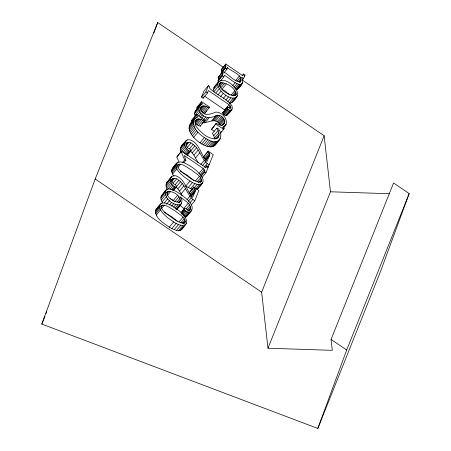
<?xml version="1.0" encoding="UTF-8"?>
<svg xmlns="http://www.w3.org/2000/svg" width="451" height="451" viewBox="0 0 451 451"><rect width="100%" height="100%" fill="white"/><g stroke="black" fill="none" stroke-linecap="round" stroke-linejoin="round"><path stroke-width="0.68" d="M162.676 203.006C161.266 201.123 160.404 198.615 161.17 196.303C163.403 193.688 165.055 189.195 168.883 188.811C175.321 189.933 180.665 194.268 185.688 198.175C189.42 201.09 195.306 207.499 190.288 211.801C188.061 212.703 185.175 211.446 184.188 209.292L184.482 208.351L184.983 208.283L186.19 208.74L187.548 210.087L189.268 210.296L189.961 209.867C192.526 203.937 183.72 200.227 180.315 196.918C184.442 201.405 179.904 206.406 176.493 209.568L181.792 202.961M217.827 141.529C215.961 144.168 213.864 147.516 210.048 146.851C204.929 146.44 200.464 143.441 196.602 140.272C193.073 137.065 189.465 133.084 189.042 128.101C189.392 123.354 193.614 118.483 198 116.877L195.988 115.659L196.495 114.385L204.934 120.124L200.238 126.184L195.621 124.267L199.979 119.053L204.596 120.969M214.71 139.297L213.774 135.7L212.432 133.423L216.784 128.214L217.794 128.118C224.575 135.063 219.085 145.758 209.585 140.492C201.947 136.879 190.502 128.62 194.522 118.951M200.83 176.691L204.754 172L204.833 170.811L203.164 168.454L184.245 155.477L185.897 160.257L183.715 162.862M173.483 190.469L176.533 186.821L176.589 186.252L175.264 184.549L173.494 183.884C168.809 178.968 174.903 176.025 178.805 180.327C186.184 185.474 187.035 195.999 194.781 200.785L191.292 204.957M187.064 155.465L190.874 150.927L190.175 149.134L187.836 147.99C183.151 143.074 189.245 140.131 193.141 144.433C200.52 149.58 201.371 160.105 209.117 164.897L207.81 166.458M222.749 113.128L222.8 112.558L227.451 107.017L230.534 108.048L230.839 106.797L229.108 104.756L208.306 90.504L207.488 93.007L203.13 98.217L201.529 97.128L204.038 90.854L208.396 85.645L209.597 86.462L209.467 87.533L209.957 88.565L212.472 90.73C218.774 95.995 227.53 99.04 232.118 106.16C233.409 110.129 228.758 113.116 226.436 115.507L224.254 114.949L222.749 113.128L227.451 107.017M167.338 191.5C165.291 197.188 175.005 203.057 179.887 202.065L180.349 201.355C180.648 195.215 172.722 190.75 167.338 191.5L166.47 192.543M161.92 205.267L161.334 205.994C160.827 209.608 164.705 211.902 166.926 214.14C172.265 217.427 177.891 223.578 184.583 222.89L185.198 222.106C185.293 216.779 178.709 214.202 175.371 211.04C171.183 208.976 166.915 204.455 161.92 205.267L160.612 206.829M178.275 164.322L177.688 165.055C177.187 168.668 181.06 170.963 183.281 173.195C188.619 176.482 194.246 182.632 200.937 181.95L201.558 181.161C201.648 175.834 195.063 173.257 191.726 170.1C187.537 168.037 183.269 163.516 178.275 164.322L177.401 165.365M239.853 82.477C244.921 75.227 231.228 71.596 227.422 67.549L226.549 68.586M214.326 131.23L211.542 129.398L216.266 123.27C226.983 130.604 227.191 115.23 217.275 115.259C211.914 117.993 205.047 119.07 200.988 113.449C197.938 110.794 198.198 104.598 202.73 103.871L201.129 102.901L201.608 101.695L209.614 107.141L204.917 113.201L202.127 111.758L206.485 106.549L209.275 107.986M229.486 103.341C233.601 102.557 236.882 97.89 237.767 93.966C237.125 89.23 233.421 85.639 229.734 82.945C226.701 81.017 222.433 78.964 219.056 81.253C216.908 84.382 212.032 87.319 213.904 91.75L218.261 86.536L217.827 84.416L218.121 82.606L219.056 81.253M242.153 83.706L240.671 84.568L236.318 89.783C240.558 87.455 245.073 81.856 241.409 77.121L243.658 78.44L245.006 75.063L243.478 74.026L242.17 75.588M218.966 81.783L217.968 81.107L218.566 78.812L218.154 77.516L222.788 71.619C228.696 73.631 234.024 82.567 240.721 81.434M225.821 64.025L225.545 64.713L225.957 66.009L225.359 68.304L221.007 73.513L221.599 71.219L221.187 69.922L221.464 69.24L225.821 64.025L242.942 75.824L243.478 74.026M217.968 81.107L222.326 75.898L222.918 73.603L222.512 72.307L222.788 71.619M180.851 204.359C173.669 206.829 162.377 197.346 166.312 189.809M199.979 119.053C194.826 117.615 193.981 124.538 196.901 127.436C201.636 133.321 209.676 140.825 217.765 137.927C220.421 135.148 218.634 130.925 216.784 128.214M236.093 94.586C235.636 87.906 226.334 82.076 219.998 82.826C217.568 89.287 229.942 96.181 235.343 95.494L236.093 94.586L235.225 95.629M199.116 110.258L194.759 115.467C193.445 111.335 197.713 108.618 199.77 105.726M167.586 189.629C166.148 187.531 165.376 184.572 166.887 182.311C169.48 179.859 171.662 174.001 176.206 175.918C185.412 179.521 186.376 190.852 192.628 197.375L195.401 190.722L194.753 188.698L193.541 187.678L193.823 186.973L198.857 190.576L194.781 200.785M176.533 186.821L176.211 187.193C171.696 186.877 168.409 179.752 171.916 176.375M181.076 152.241C178.489 147.466 183.58 143.706 186.257 140.481C187.954 139.15 190.283 139.72 192.013 140.684C200.035 145.036 200.994 155.285 206.964 161.481L209.738 154.828L209.089 152.804L207.877 151.784L208.159 151.079L213.199 154.682L209.117 164.897M190.874 150.927L190.553 151.299C186.037 150.984 182.745 143.858 186.257 140.481M223.369 127.847C230.749 122.379 223.296 112.04 215.882 112.068C210.476 114.424 202.764 116.95 200.565 109.007C200.216 105.619 204.258 105.308 206.485 106.549M186.562 223.211C187.447 215.065 177.919 210.059 172.237 206C169.153 204.388 165.776 202.516 162.174 203.001C159.192 204.354 157.579 207.764 155.612 210.217C154.625 218.149 163.769 223.149 169.277 227.169C172.152 228.792 175.168 230.41 178.5 230.788C182.531 230.596 184.25 225.912 186.562 223.211L184.82 225.297M196.89 189.364C199.878 186.517 205.29 182.17 202.273 177.514C198.378 171.109 191.946 166.667 185.338 163.386C179.272 160.004 175.749 162.777 172.496 168.336C170.647 170.878 172.355 174.114 174.013 176.256M185.711 224.564C179.402 227.569 172.84 221.041 167.772 217.878C164.288 214.546 157.608 209.568 160.5 204.066M202.071 183.625C195.757 186.629 189.195 180.101 184.126 176.933C180.642 173.607 173.962 168.623 176.854 163.127M202.031 177.508L205.955 172.818L208.356 166.802L206.755 165.714L206.107 167.795L181.533 151.023L176.86 157.038L178.974 162.072M220.336 81.079L223.82 76.912L224.361 75.21C229.672 78.294 234.345 83.801 240.671 84.568M223.803 72.966L226.853 69.319L227.422 67.549M203.13 98.217L203.536 96.965M242.661 80.334L324.134 135.74L261.636 292.186L267.979 348.234L332.314 350.337L331.079 339.411L393.576 182.965L409.181 193.58L380.328 272.004L317.831 428.45L41.819 324.077L95.195 178.996L157.698 22.55L223.459 67.272M153.814 33.103L157.698 22.55M317.831 428.45L346.684 350.027L409.181 193.58M41.819 324.077L44.942 316.258M45.985 313.648L46.763 311.692M192.639 121.477L191.63 120.868L192.137 119.594L196.495 114.385M197.842 108.759L196.771 108.11L197.256 106.91L201.608 101.695M176.86 157.038L181.533 151.023M201.529 97.128L205.887 91.919L208.396 85.645M204.917 113.201L206.564 110.788M200.238 126.184L200.582 125.333M211.542 129.398L216.266 123.27M195.401 190.722L191.044 195.931L190.395 193.907L189.183 192.887L193.823 186.973M209.738 154.828L205.385 160.037L204.731 158.013L203.519 156.993L208.159 151.079M220.218 133.485L223.702 129.319L224.192 128.09L222.58 127.143L223.747 126.776L225.551 125.243M267.979 348.234L330.482 191.788L324.134 135.74M237.795 88.915L242.638 82.843M197.713 188.834L202.916 182.272M181.358 229.779L182.204 228.42M227.276 115.05L232.192 108.995M232.203 102.343L233.116 100.979M221.187 69.922L225.545 64.713M221.599 71.219L225.957 66.009M221.294 72.786L225.652 67.571M218.154 77.516L222.512 72.307M218.566 78.812L222.918 73.603M218.261 80.379L222.619 75.165M196.771 108.11L201.129 102.901M213.763 87.815L218.121 82.606M200.52 104.886L195.413 110.935M213.47 89.625L217.827 84.416M194.883 111.921L199.241 106.712M198.44 107.874L201.49 104.226M194.499 113.691L198.852 108.482M219.034 84.529L220.776 82.443M200.379 107.75L201.247 106.707M200.639 107.721L201.947 106.16M219.22 85.527L221.836 82.398M200.667 108.494L202.849 105.889M219.693 86.851L223.177 82.685M200.47 110.072L203.959 105.9M191.63 120.868L195.988 115.659M197.267 115.056L199.883 111.933M215.86 92.974L219.344 88.808L218.261 86.536M200.83 111.335L205.188 106.126M195.424 118.021L190.164 124.166M220.787 87.917L224.711 83.226M189.521 125.339L193.879 120.129M195.277 118.889L196.585 117.328M189.138 126.686L193.496 121.477M198.806 116.054L200.988 113.449M189.042 128.101L193.4 122.892M195.074 121.122L195.948 120.084M194.917 121.528L196.659 119.442M226.329 83.971L221.971 89.185L225.472 91.277L229.683 94.879M194.967 122.187L197.577 119.064M218.002 94.783L221.052 91.136L219.344 88.808M203.491 112.378L207.849 107.169M189.228 129.595L193.58 124.386M195.215 123.112L198.699 118.94M200.137 117.361L202.313 114.757M189.696 131.156L194.054 125.947M201.552 118.455L203.728 115.851M197.025 124.645L201.383 119.43M190.39 132.729L194.747 127.515M220.635 96.497L223.245 93.368L221.052 91.136M235.569 80.594L239.487 75.903M198.57 125.282L202.927 120.073M191.28 134.285L195.633 129.076M203.564 119.616L205.741 117.012M180.721 147.364L185.079 142.155M185.35 142.065L187.092 139.985M232.592 85.763L235.208 82.634M180.366 148.948L184.724 143.739M236.865 81.422L240.349 77.251M201.885 123.771L203.192 122.21M204.066 121.167L204.934 120.124M223.256 98.527L225.872 95.403C228.888 97.32 233.218 99.524 236.561 97.128M192.363 135.836L196.721 130.627M207.556 117.615L203.198 122.83C209.095 122.61 216.35 117.108 220.026 125.062L224.384 119.853M185.863 143.886L186.737 142.843M185.981 144.01L187.289 142.443M180.53 150.628L184.887 145.414M238.331 81.755L240.941 78.632M233.922 87.263L236.972 83.615M186.257 144.376L187.999 142.296M204.771 122.976L209.129 117.762M244.132 76.106L245.006 75.063M186.252 145.521L188.868 142.398M239.464 81.964L241.212 79.878M181.511 151.722L185.434 147.032M193.642 137.38L197.995 132.166M239.757 82.437L241.065 80.876M234.977 88.435L238.466 84.264M242.35 80.002L243.658 78.44M225.855 100.049L228.465 96.92M182.796 152.692L186.28 148.526M235.755 89.27L239.678 84.579M186.951 147.798L190.874 143.108M231.002 95.268L234.92 90.578M237.141 89.49L241.499 84.281M232.209 95.854L235.693 91.688M184.273 153.419L187.323 149.771M211.79 120.665L216.147 115.45M227.896 101.514L230.946 97.867M171.966 169.277L177.593 162.461M212.923 120.473L217.275 115.259M233.533 95.854L236.144 92.726M189.223 149.123L193.141 144.433M171.696 170.354L176.053 165.145M185.372 154.343L188.422 150.696M234.537 95.775L236.279 93.69M214.191 120.558L218.549 115.343M171.713 171.515L176.065 166.306M229.283 102.896L233.206 98.205M186.635 154.293L189.251 151.164M172.011 172.756L176.364 167.546M177.525 166.137L179.267 164.051M186.945 155.026L189.995 151.378M187.875 154.005L189.183 152.438M190.057 151.395L190.925 150.358M215.572 120.953L219.93 115.744M229.108 104.756L224.75 109.965L204.523 96.102M194.917 145.865L190.564 151.074L193.896 155.15L198.175 162.76M230.76 103.183L235.112 97.968M233.99 99.936L237.474 95.764M178.055 167.355L180.671 164.232M172.592 174.08L176.95 168.871M223.019 113.753L227.377 108.539L227.107 107.913M182.475 162.619L184.651 160.009L185.897 160.257M217.078 121.798L221.43 116.584M228.984 107.439L230.292 105.878M223.544 114.379L227.902 109.17L227.377 108.539M199.968 142.849L204.326 137.64M166.38 183.258L170.737 178.049M192.25 152.9L196.608 147.691M229.531 108.358L230.839 106.797M224.254 114.949L228.606 109.74L229.734 110.275L231.634 109.841M218.053 122.537L222.405 117.328M166.024 184.842L170.382 179.633M229.976 108.646L230.85 107.603M171.527 179.78L172.395 178.737M218.87 123.332L223.222 118.123M225.382 115.484L229.734 110.275M171.639 179.904L172.947 178.337M166.188 186.517L170.546 181.308M201.749 143.982L206.107 138.773M171.481 180.795L173.658 178.19M226.436 115.507L230.794 110.298M219.524 124.172L223.882 118.963M171.481 181.933L174.531 178.286M193.896 155.15L198.254 149.941M166.735 188.135L171.092 182.926M203.508 144.934L207.86 139.725M161.17 196.303L165.528 191.089M168.02 189.104L171.944 184.42M173.049 183.168L176.533 179.002M160.832 198.051L165.19 192.842M221.362 125.716L224.852 121.55M205.228 145.707L209.585 140.492M213.774 135.7L218.132 130.491M195.52 157.912L199.878 152.703M222.879 125.158L224.621 123.072M166.819 192.718L168.127 191.156M169.931 189.313L172.981 185.665M161.131 199.996L165.489 194.781M166.594 194.291L169.21 191.168M206.919 146.287L211.277 141.078M175.321 184.493L178.805 180.327M222.873 127.819L223.747 126.776M214.563 137.933L218.921 132.724M223.499 127.334L226.114 124.205M171.465 189.719L174.08 186.59M167.095 195.7L170.579 191.528M161.982 202.003L166.34 196.794M208.542 146.671L212.9 141.462M220.708 132.256L221.576 131.218M222.884 129.651L224.192 128.09M155.612 210.217L161.232 203.401M172.299 190.187L174.909 187.058M215.657 138.936L219.141 134.77M155.341 211.293L159.699 206.084M173.043 190.401L175.659 187.272M175.715 187.289L176.589 186.252M180.58 181.759L176.223 186.968L179.554 191.044L182.153 195.666M210.048 146.851L214.405 141.642M155.353 212.455L159.71 207.246M217.489 138.068L218.797 136.506M164.237 202.961L167.727 198.795M211.44 146.829L215.798 141.62M155.651 213.695L160.009 208.486M161.17 207.077L162.912 204.991M203.519 156.993L207.877 151.784M212.714 146.603L217.072 141.394M177.914 188.794L182.266 183.58M161.266 208.819L164.316 205.171M156.238 215.02L160.595 209.811M213.842 146.163L218.199 140.954M219.135 139.968L220.443 138.406M214.783 145.521L219.885 139.46M204.731 158.013L209.089 152.804M166.481 204.32L169.531 200.672M205.312 158.994L209.67 153.785M200.791 164.474L204.28 160.308M179.554 191.044L183.912 185.835M205.932 160.206L209.416 156.04M169.531 204.98L171.707 202.375M174.233 201.422L173.37 200.396L177.722 195.187M202.544 165.545L205.594 161.898M189.989 181.014L185.632 186.224L192.278 189.307M181.184 193.806L185.541 188.597M174.661 201.935L179.019 196.726M204.151 167.09L207.201 163.442M171.566 206.214L173.748 203.61M198.806 173.663L203.164 168.454M188.174 187.627L192.532 182.418M205.013 167.8L206.755 165.714M176.927 202.11L179.977 198.463M199.945 174.864L204.303 169.655M173.612 207.156L175.789 204.545M195.452 181.009L199.37 176.318M200.915 175.501L204.833 170.811M178.297 202.691L180.473 200.086M207.483 167.845L208.356 166.802M190.581 188.721L194.933 183.512M179.041 202.916L180.349 201.355M175.089 208.176L177.705 205.047M197.115 181.916L200.605 177.75M189.183 192.887L193.541 187.678M175.952 209.191L179.442 205.019M198.327 182.683L201.377 179.036M194.155 187.943L197.205 184.296M199.951 182.255L201.693 180.169M190.395 193.907L194.753 188.698M200.684 182.204L201.558 181.161M195.728 188.806L199.212 184.639M190.976 194.888L195.334 189.679M186.889 199.844L189.939 196.196M196.912 189.104L200.836 184.414M191.156 196.625L195.08 191.934M188.208 201.439L191.258 197.792M188.129 203.311L183.771 208.52L180.152 205.239M180.998 212.522L184.482 208.351M169.277 227.169L173.629 221.954M181.139 212.94L184.188 209.292M189.815 202.984L192.859 199.336M181.42 213.56L184.47 209.912M186.021 209.089L189.505 204.923M181.956 214.169L185.006 210.521M182.666 214.738L185.716 211.091M171.82 228.567L176.172 223.358M187.306 210.059L190.356 206.411M183.326 215.86L186.815 211.694M188.501 210.38L190.683 207.776M179.098 221.948L183.016 217.258M184.081 216.762L188.005 212.077M189.166 210.578L190.474 209.016M174.221 229.66L178.579 224.451M189.178 212.117L184.82 217.326L186.855 216.26L191.213 211.045M180.761 222.856L184.245 218.69M185.93 217.01L190.288 211.801M191.032 210.882L191.906 209.839M181.973 223.623L185.023 219.975M176.493 230.444L180.851 225.235M183.162 223.719L185.338 221.114M183.89 223.668L185.198 222.106M178.5 230.788L182.858 225.579M180.124 230.568L184.476 225.353M182.638 227.902L183.512 226.859M222.8 112.558L223.595 112.192M181.229 146.417L181.9 145.696M166.887 182.311L167.558 181.59M172.496 168.336L173.235 167.671M156.142 209.281L156.88 208.61M161.954 195.018L163.076 194.263M330.482 191.788L389.219 193.71M179.972 170.997L187.368 175.309L194.048 180.654M164.237 212.241L171.014 216.249L177.209 221.153M170.066 198.485L173.37 200.396M215.899 124.188L223.702 129.319M225.359 68.304L226.853 69.319M222.326 75.898L223.82 76.912M205.887 91.919L207.488 93.007M204.754 172L205.955 172.818M95.195 178.996L261.636 292.186M331.079 339.411L346.684 350.027M223.245 93.368L225.872 95.403M227.902 109.17L228.606 109.74M181.212 151.824L184.651 160.009"/></g></svg>
